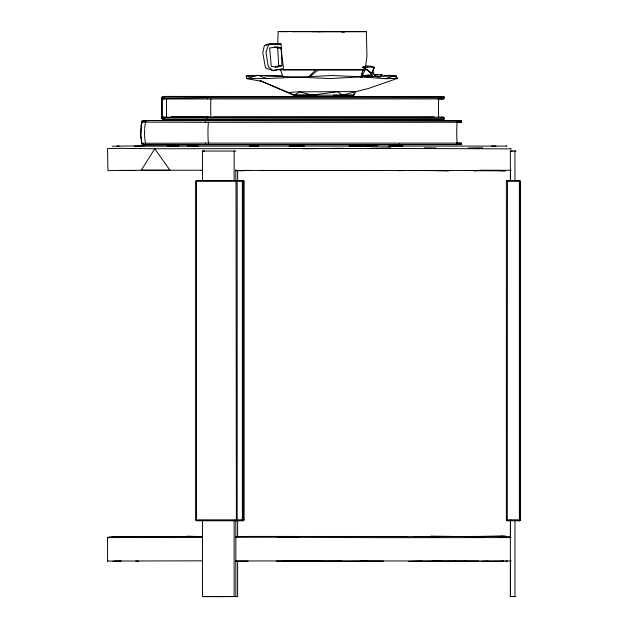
<?xml version="1.0" encoding="UTF-8"?>
<svg xmlns="http://www.w3.org/2000/svg" width="628" height="628" viewBox="0 0 628 628"><rect width="100%" height="100%" fill="white"/><g stroke="black" fill="none" stroke-linecap="round" stroke-linejoin="round"><path stroke-width="0.94" d="M440.793 117.216L443.729 117.224L444.381 118.386L443.91 119.501L165.352 119.736L164.34 119.391L163.861 118.009L161.679 118.088L161.686 97.999L162.385 96.775L443.91 96.657L444.381 97.772L443.729 98.934L437.857 98.941M166.514 116.981L166.514 99.169M195.646 519.858L195.646 181.327L196.431 180.472L243.326 180.472L244.111 181.327L244.111 519.858L243.326 520.769L196.431 520.769L195.646 519.858L244.111 519.858M234.134 520.18L234.134 596.561L235.861 596.545L235.861 520.172M235.861 180.424L235.861 169.654M237.619 596.561L204.163 596.561L237.619 596.561L237.619 561.314M237.627 536.83L237.627 520.188M237.643 180.432L237.643 170.643M510.525 561.291L510.525 596.545L511.066 596.569L510.36 596.561L510.368 520.188M510.376 180.424L510.376 151.058L515.745 151.081L515.117 151.042M510.525 536.814L510.525 520.172M510.533 180.424L510.533 170.635M507.463 519.858L507.455 520.769L506.592 519.858M519.38 180.472L519.38 520.769L520.243 519.858L520.243 181.327L519.38 180.472L520.455 181.327L520.455 519.858L519.584 520.769L507.251 520.769L506.38 519.858L506.38 181.327L507.251 180.472L519.584 180.472L519.591 181.327M519.584 520.769L519.591 519.858L520.455 519.858L506.38 519.858M311.724 31.714L366.344 31.628L366.948 56.23L365.174 69.802L283.683 69.794L281.006 48.066L277.749 46.817L269.632 48.034L271.296 66.419L277.647 67.18L281.925 65.752L281.085 44.023L269.6 43.615L264.333 45.593L262.771 52.893L265.495 67.91L273.353 70.681L278.369 69.386M277.725 44.015L278.173 31.581L287.396 31.738M210.89 99.185L210.773 102.026A63.656 16.477 90 0 0 210.773 114.131L210.89 116.973M438.658 99.185L438.54 102.026A63.679 16.461 90 0 0 438.556 114.123L438.658 116.973M208.386 122.232L208.119 125.733A40.121 10.386 90 0 0 208.119 139.683L208.386 143.184M457.16 122.232L456.894 125.733A40.129 10.393 90 0 0 456.886 139.691L457.16 143.184M143.71 144.84L205.38 144.566L205.513 143.121L461.47 143.137L461.659 144.581L143.71 144.84L143.035 143.922L142.407 144.644L141.936 144.142L140.672 135.593L141.504 124.815M399.157 144.833L399.259 143.914M142.187 122.06L141.151 125.781L142.203 121.369L143.043 122.115L205.513 122.303L461.47 122.279L461.659 120.835L143.71 120.56L143.035 121.479L142.407 120.757L141.795 121.337C140.735 128.819 140.162 136.668 142.203 144.032L143.043 143.286L205.513 143.121M354.043 93.462L353.807 95.213L293.441 95.142L260.055 80.62L294.665 95.134L299.423 91.814L355.801 91.602L367.71 88.713L397.383 78.406L395.923 75.462L383.622 75.486M371.187 67L371.384 66.23L374.155 67.047L373.252 68.923L374.068 67.769L371.187 67L362.646 67.486L362.756 66.984L366.917 66.105L371.384 66.23M361.053 76.969L363.133 69.834L365.174 69.802L361.799 76.734M360.833 77.323L363.133 69.834L318.333 69.849L309.4 77.008M161.679 118.088L162.291 117.695L162.26 98.439L161.686 97.999L163.751 98.345L164.34 96.759L165.352 96.406L443.91 96.657M443.729 117.224L207.57 117.208L207.146 118.386L207.421 119.501L443.91 119.501M281.085 44.023L268.706 44.439L265.966 52.116L268.266 66.482L272.536 70.477L282.31 69.088L283.683 69.794L315.939 69.787L308.332 77.158M243.326 520.769L243.326 180.472M241.929 519.858L241.56 520.769L242.345 519.858L242.345 181.327L241.56 180.472L241.929 181.327M196.431 180.472L196.431 520.769M163.476 118.064L162.385 119.375L161.867 118.276M202.255 170.204L170.007 170.274L154.778 148.757L120.388 148.341L107.545 148.608L107.906 170.714C118.92 170.094 130.129 170.533 141.261 170.274L154.778 148.757C273.541 148.601 392.453 148.2 511.208 148.891L510.533 148.655M162.636 117.742L163.798 116.588L164.458 117.138L207.57 117.208M507.463 181.327L507.455 180.472L506.38 181.327L520.243 181.327M366.917 66.105L366.046 66.913L364.397 66.552L362.646 67.486L366.94 69.747M275.033 67.188L278.699 65.516L281.925 65.752M372.742 70.548L373.943 74.253L375.418 76.514L380.647 76.954M395.923 75.462L385.349 78.688L361.124 76.828L332.338 75.525L266.892 78.571L246.561 78.594L246.168 76.035L258.116 75.336L330.14 78.571L361.124 76.828L394.313 76.051L397.383 78.406L395.664 78.516M316.033 94.475L314.181 95.079L293.441 95.142M141.795 121.337L142.454 121.126M370.489 76.836L372.121 76.388L371.517 74.23L369.884 71.788L371.807 74.128L365.465 68.727M264.333 45.593L268.706 44.439M367.663 76.891L371.972 75.902L371.902 74.653M511.176 560.969L235.602 560.945M162.487 118.033L444.381 118.386M236.042 536.469C325.854 536.249 416.066 537.113 505.697 536.202L506.898 536.618L501.552 536.163L466.675 536.626L430.706 536.116M491.583 146.049L495.955 146.002M371.792 74.818L366.21 75.352L369.931 75.336M380.513 75.07L382.452 74.913L374.578 74.551L377.781 75.085M490.672 170.51L504.543 170.478M507.424 537.278L510.344 537.089L504.786 537.238M507.502 537.27L510.344 537.089M475.443 170.698L479.337 170.478M297.358 31.722L366.344 31.628M501.646 170.667L504.417 170.51M287.828 92.457L299.423 91.814L312.265 95.118L337.817 91.712L342.409 95.252L355.801 91.602L353.807 95.213L333.382 95.142M112.891 561.338L116.706 561.126M318.278 31.722L324.048 31.431L278.173 31.581M112.208 146.253L144.385 145.743M449.962 561.118L432.127 561.11M118.621 561.259L121.282 561.134M398.937 170.73L403.812 170.51M478.834 170.502L466.149 170.494M488.27 561.134L481.072 561.448L503.256 561.204M249.394 146.01L258.736 145.994M384.038 170.502L369.131 170.494M420.799 170.494L410.186 170.51M451.477 170.494L443.894 170.51M162.487 98.117L163.861 98.133M124.156 170.494L119.665 170.502M357.936 170.494L352.465 170.486M293.402 31.714L301.895 31.471M280.755 69.127L282.31 69.088M359.106 146.238L377.821 145.743M388.567 146.01L403.027 146.026M250.462 170.51L236.081 170.706M421.969 561.118L408.593 561.456L441.814 561.11M385.349 78.688L397.383 78.406M289.249 146.01L304.415 146.026M343.218 148.247L303.143 148.773M322.988 170.502L315.217 170.51M276.265 561.11L341.695 561.11M349.019 146.002L360.621 146.018M484.086 170.494L235.547 170.431M142.925 537.537L202.624 537.497M421.396 170.502L413.64 170.502M498.554 537.246L503.279 537.152M349.246 170.51L340.682 170.502M496.285 170.549L489.063 170.502M135.781 561.181L138.639 561.126M369.664 148.475L391.024 148.13L370.614 148.271M478.819 537.246L484.69 537.144L471.181 537.191M274.365 46.865L277.725 48.113L281.006 48.066M167.189 146.018L178.784 146.002M468.347 148.357L482.728 148.137L468.127 148.145M335.956 170.494L260 170.51M345.91 170.494L338.366 170.502M163.751 98.345L207.146 97.772L444.381 97.772M143.317 537.435L154.111 537.293L107.561 537.607L107.576 561.047L108.063 561.275M383.457 561.118L360.574 561.11M449.24 561.118L478.952 561.126M134.235 146.23C258.328 146.026 382.499 146.096 506.506 146.104L506.906 146.246L506.521 145.869M284.869 170.502L277.168 170.502M202.059 536.516L111.831 536.595L202.2 536.524M316.214 561.118L294.838 561.118M322.596 561.118L287.805 561.118M283.683 69.794L280.543 69.826L282.985 77.236M141.261 170.274L170.007 170.274M291 537.254C364.35 537.811 437.795 537.647 511.121 537.584M235.9 561.228L248.099 561.126M282.058 561.189L289.634 561.118M326.631 561.471L367.082 561.118M341.734 31.832L344.678 31.808L340.973 31.785M246.168 76.035L252.739 75.996M366.579 170.502L294.579 170.502M265.055 75.925L282.663 75.847M202.326 560.828L107.576 561.047M456.595 143.145L461.47 143.137M235.861 151.05L202.459 151.05L202.459 180.424M141.025 170.204L170.219 170.212M115.458 561.181L120.482 561.157M362.482 75.541L369.256 75.517M164.34 96.759L207.421 96.665L207.57 98.949L443.729 98.934M207.57 98.949L164.458 99.012L163.798 99.554L162.636 98.4M510.533 151.05L512.37 151.042M277.144 537.223L299.705 537.183L235.571 537.301M235.861 596.545L202.475 596.553L202.467 520.18M213.065 116.902L434.16 116.902M143.71 120.56L461.659 120.835M205.38 144.566L461.659 144.581M435.997 148.145L424.316 148.153L436.75 148.365M195.646 181.327L244.111 181.327M235.547 536.579C292.891 536.438 350.259 536.422 407.603 536.524M510.36 596.561L515.698 596.576L514.96 596.553L514.96 520.172M162.385 119.375L165.329 119.375M511.137 170.29L481.99 170.212L473.449 170.722L505.556 170.84L496.395 170.502M126.299 170.502L135.13 170.518M507.455 180.472L507.251 520.769M107.561 537.607L108.958 537.607M278.965 69.771L280.622 69.779M317.061 95.087L311.3 94.569M164.34 119.391L207.421 119.501M456.595 122.272L461.47 122.279M200.56 170.502L202.42 170.51M413.428 536.524L429.34 536.563L438.697 537.238M510.525 596.545L515.698 596.576M453.22 561.118L456.046 561.134M202.459 151.05L204.649 151.065M171.507 116.502L209.203 116.871M421.262 170.494L448.627 170.777L431.389 170.494M505.626 561.126L507.55 561.165M113.37 537.254L108.793 537.128L110.63 537.238M289.861 31.557L294.626 31.722M237.447 170.51L242.981 170.698M501.89 561.102L503.829 561.165M187.27 145.814L198.346 146.222M187.27 536.155L198.346 536.571M501.552 536.163L505.509 536.351M117.161 145.892L119.084 146.026M364.311 69.739L365.174 69.802M187.756 536.516L189.585 536.65M489.385 170.533L491.206 170.675M464.351 561.118L466.29 561.267M142.203 121.369L146.395 121.754M375.418 76.514L378.967 76.899M261.86 81.381L246.561 78.594L258.116 75.336L266.892 78.571M162.385 96.775L163.476 98.078M373.943 74.253L376.046 76.247M397.548 96.594L398.364 97.152M367.019 69.182L371.807 74.128L370.81 73.013M371.972 75.902L372.121 76.388M205.38 120.851L205.513 122.303M277.725 48.113L278.699 65.516M514.936 151.01L514.944 180.393M234.134 151.01L234.134 180.385M145.578 143.317A16.014 4.145 90 0 1 144.636 129.313M144.691 128.41A16.014 4.145 90 0 1 145.759 121.353M236.01 181.327L236.379 520.769L237.164 519.858L237.164 181.327L236.379 180.472L236.01 181.327M374.068 67.769L371.517 74.23L374.068 67.769M362.16 76.443L361.767 76.993L362.686 76.09L362.16 76.443M210.419 596.529L202.475 596.553L222.469 596.576L210.419 596.529"/></g></svg>
